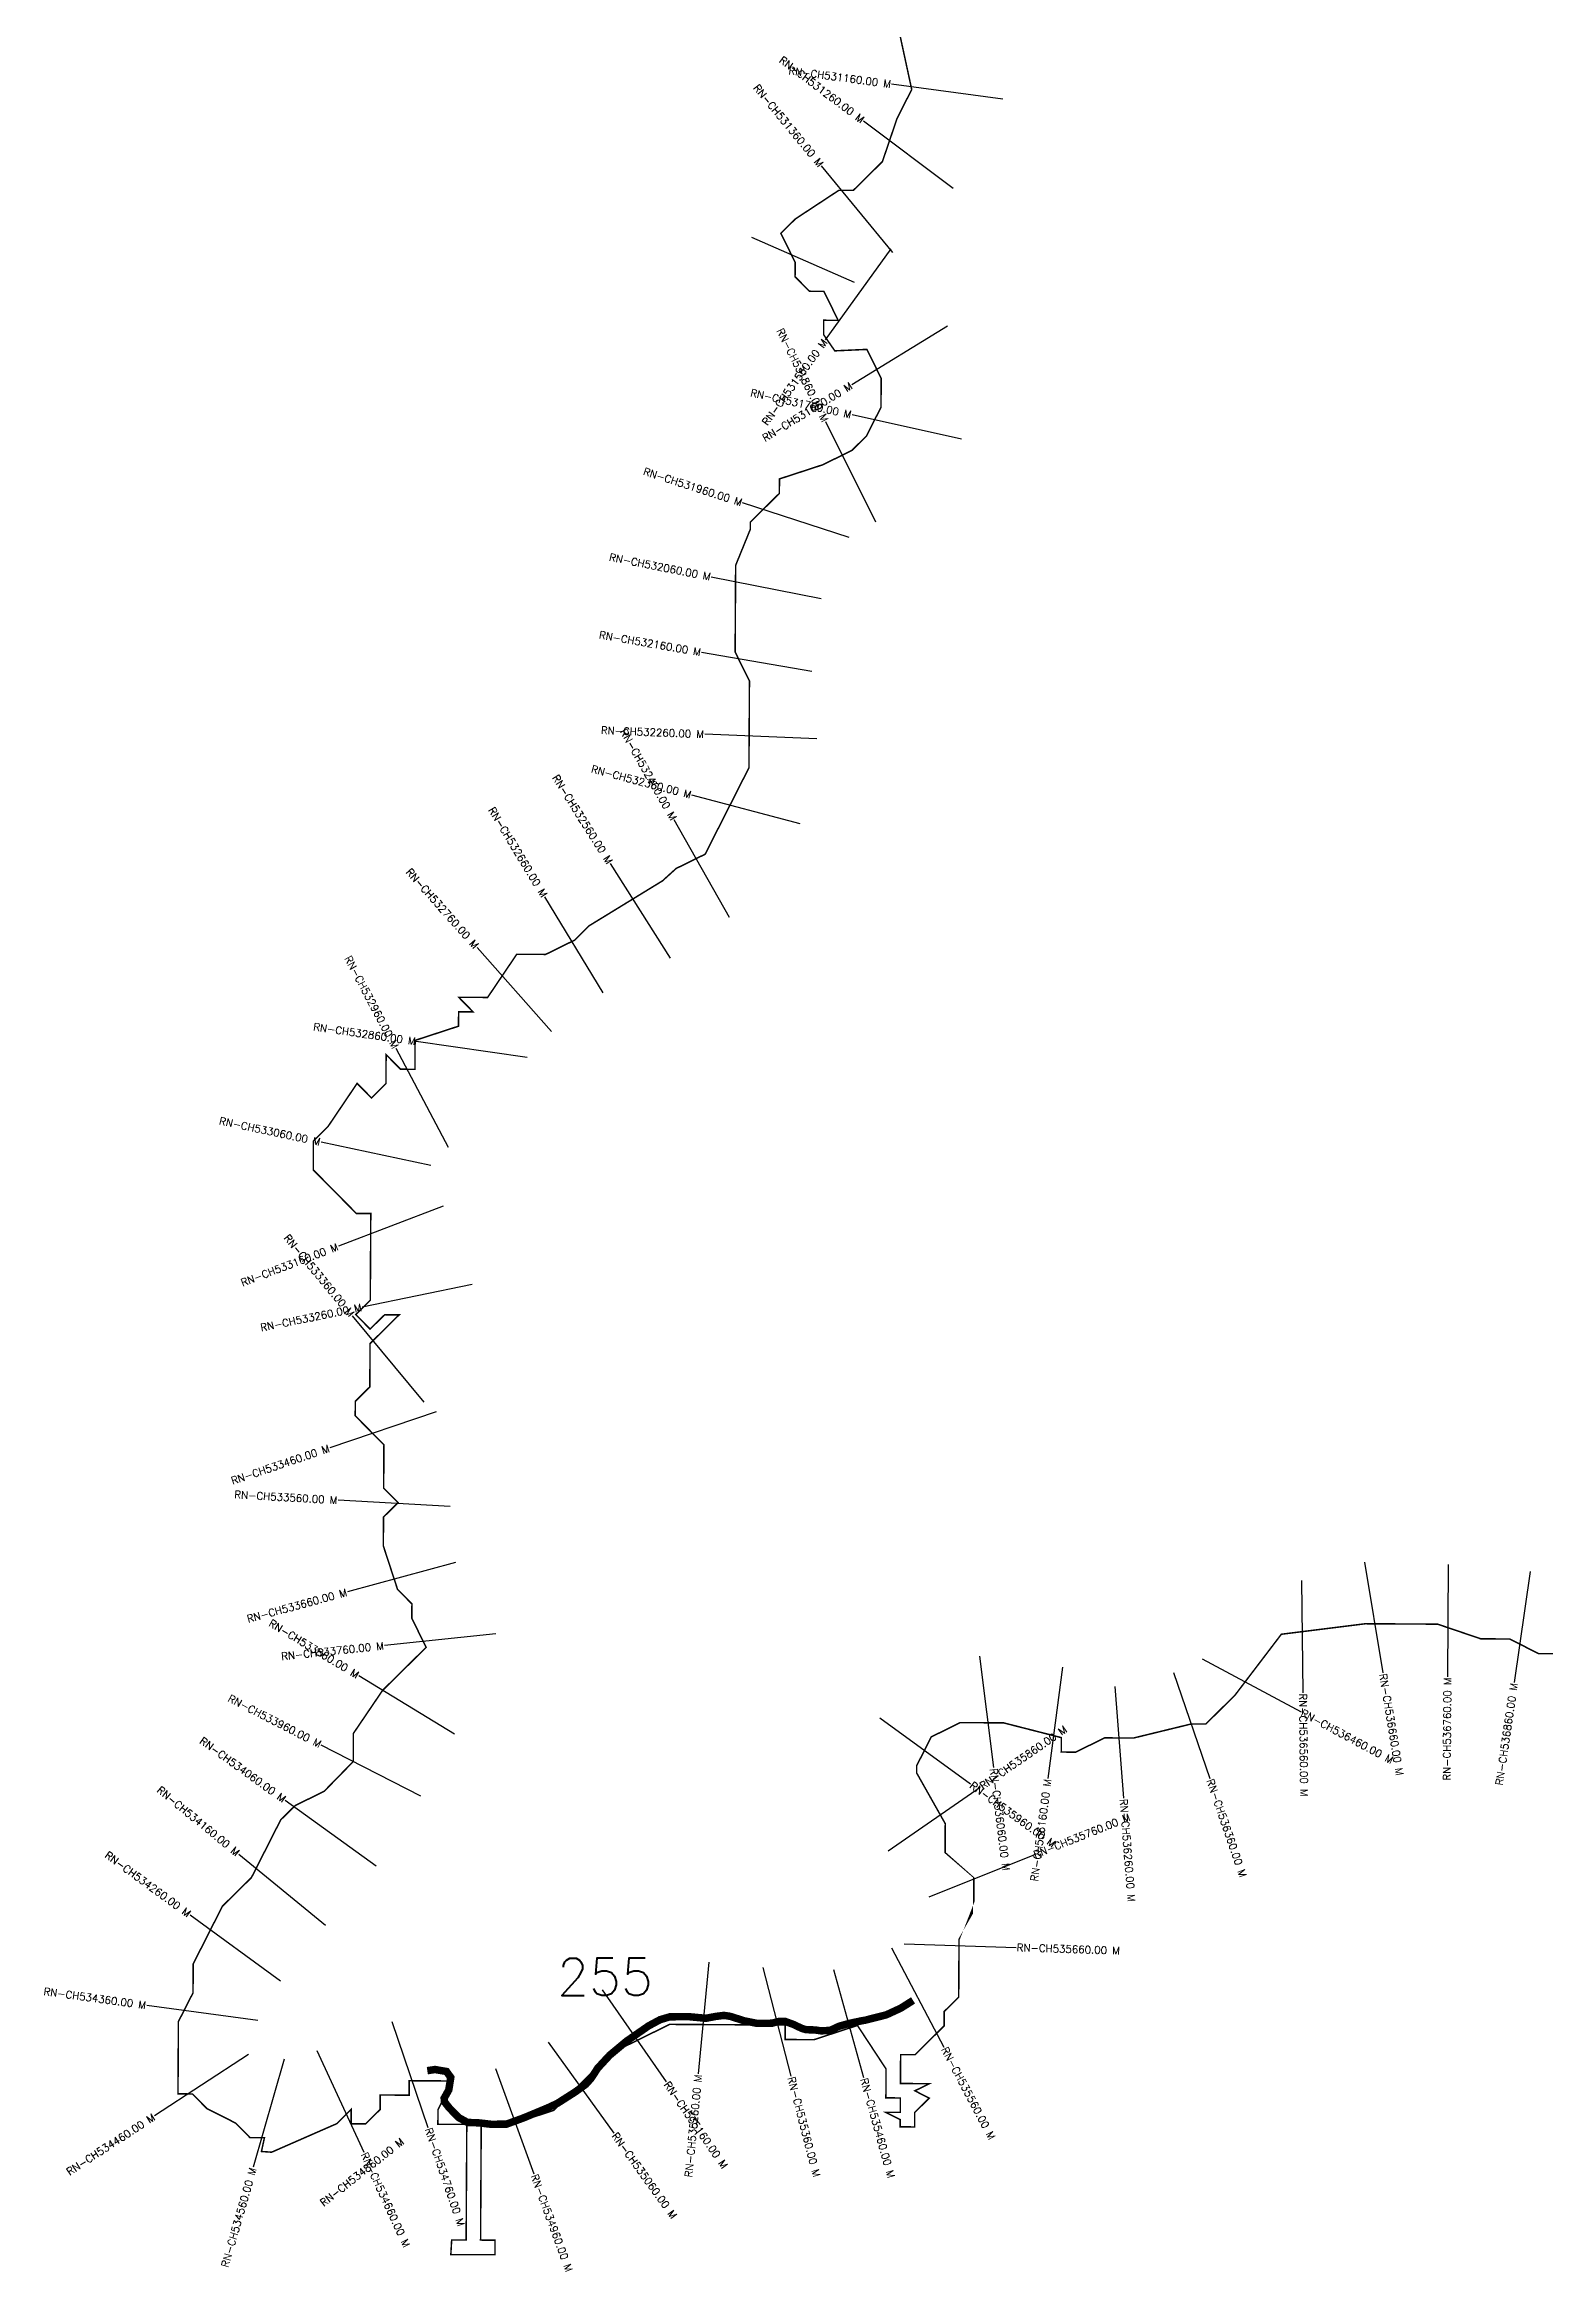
# Model space of a CAD drawing. Header units: metres. Extents: x 316348 to 324132, y 1868209 to 1873561.
# Drawn here: x 316348 to 318363, y 1868209 to 1871189 of the extents above; entities that cross this region are included whole.
import ezdxf
from ezdxf.enums import TextEntityAlignment as Align

# ---------------------------------------------------------------- set-up
doc = ezdxf.new("R2010")
doc.units = ezdxf.units.M
for name, color, linetype in [('ARTIFICIALLY PROTECTED', 4, 'Continuous'), ('CS', 134, 'Continuous'), ('CSMark', 6, 'Continuous')]:
    doc.layers.add(name, color=color, linetype=linetype)
doc.styles.get("Standard").update_dxf_attribs({"font": 'simplex.shx'})

msp = doc.modelspace()

# ---------------------------------------------------------------- linework, layer by layer
at = {"color": 6, "const_width": 2, "flags": 128}
msp.add_lwpolyline([(318366.4560564429, 1869035.627291142), (318347.1425753818, 1869035.736442457), (318308.5670939153, 1869055.326552373), (318269.8821333516, 1869055.545182785), (318211.9928430424, 1869075.186445575), (318115.3094408538, 1869075.732857716), (318002.9062187127, 1869061.684960099), (317940.7677038386, 1868980.032800712), (317901.8641128623, 1868941.566470561), (317882.5506318012, 1868941.675621876), (317805.0715593583, 1868922.79940164), (317766.4445972362, 1868923.017704271), (317727.650485357, 1868903.922853623), (317708.3370042959, 1868904.032004939), (317708.4461556114, 1868923.345485999), (317631.1853857994, 1868943.096227886), (317573.1869441747, 1868943.424009614), (317534.3928322955, 1868924.329158966), (317514.8607208217, 1868885.753349717), (317514.806145164, 1868876.096609187), (317553.1087483418, 1868808.222796619), (317552.8901179291, 1868769.537836055), (317591.2984496385, 1868730.634572861), (317591.2984496386, 1868691.897077443), (317571.5480355338, 1868653.43180149), (317571.1107747084, 1868576.061880363), (317551.6881423319, 1868556.857550617), (317551.5789910164, 1868537.544069556), (317512.67540004, 1868499.077739405), (317493.3619189789, 1868499.186890721), (317493.1432885663, 1868460.501930157), (317531.7702506883, 1868460.283627526), (317512.4021939695, 1868450.736038311), (317531.6610993728, 1868440.970146465), (317512.2381392146, 1868421.707818278), (317512.2381392146, 1868402.393720341), (317492.815506838, 1868402.503488532), (317492.8700824959, 1868412.160229063), (317473.5531786509, 1868421.92644869), (317492.9252768814, 1868421.92644869), (317493.0341372507, 1868441.188449096), (317473.6626577481, 1868441.297928193), (317473.8812881608, 1868479.982888757), (317435.5821077669, 1868538.199633013), (317377.4161886033, 1868519.15626302), (317338.7892264812, 1868519.374565651), (317338.7892264812, 1868538.746663881), (317184.2168617651, 1868539.620239023), (317106.628310225, 1868501.372539284), (317028.8791267138, 1868424.4395512), (316970.7715337735, 1868405.453851867), (316932.0865732098, 1868405.67248228), (316931.2123793413, 1868250.990638467), (316950.5258604018, 1868250.881487152), (316950.5260719181, 1868231.568007288), (316891.3966749475, 1868231.567359718), (316892.5274187771, 1868251.20926888), (316911.8995170075, 1868251.20926888), (316912.7730921492, 1868405.781633596), (316874.088131585, 1868406.000264008), (316874.1972829005, 1868425.31374507), (316893.7293943742, 1868463.889554318), (316835.7309527495, 1868464.217336046), (316835.621801434, 1868444.903854985), (316796.9368408703, 1868445.122485398), (316796.8273617731, 1868425.751005895), (316777.4047293966, 1868406.546676149), (316758.0912483355, 1868406.655827465), (316758.0912483355, 1868426.080032139), (316738.7197688328, 1868406.765306562), (316651.5324752038, 1868368.5718547), (316637.9412647667, 1868369.58116366), (316641.9852137705, 1868387.99790986), (316622.6137342678, 1868388.107388957), (316603.4094045222, 1868407.530021334), (316564.833595274, 1868427.062132808), (316545.6295933102, 1868446.542763626), (316526.2581138075, 1868446.652242723), (316526.8045259484, 1868543.335644912), (316546.394308082, 1868581.853127936), (316546.6129384947, 1868620.5380885), (316585.6771614422, 1868697.689706997), (316624.5804246368, 1868736.098038706), (316663.702646026, 1868813.249329421), (316683.1252784025, 1868832.453659166), (316721.9193902817, 1868851.548509815), (316760.8305947538, 1868891.361989153), (316760.8229812581, 1868928.699800529), (316800.0414994553, 1868986.524531462), (316858.3805773157, 1869044.150271638), (316839.2277282257, 1869082.944711299), (316839.3368795412, 1869102.25819236), (316820.1037144656, 1869121.709987848), (316801.0891798029, 1869179.8467439), (316801.3074824338, 1869218.473706022), (316820.7884410337, 1869237.735706428), (316801.5261128465, 1869257.158666586), (316801.8538945747, 1869315.157108211), (316763.4455628653, 1869354.060371405), (316763.5547141808, 1869373.373852466), (316782.977674339, 1869392.636180654), (316783.3054560672, 1869450.634622278), (316822.2090470436, 1869489.100952429), (316802.8375675409, 1869489.210431527), (316783.3570242978, 1869470.006515894), (316764.1815297526, 1869489.39998529), (316783.6332377954, 1869508.633063903), (316784.2888012513, 1869624.629947153), (316764.9753201907, 1869624.739098468), (316707.3046602941, 1869683.065321821), (316707.5232907068, 1869721.750282385), (316726.9459230833, 1869740.95461213), (316765.958993157, 1869798.792421784), (316785.2212347505, 1869779.369548942), (316804.5859552791, 1869798.574119153), (316804.80425791, 1869837.201081275), (316824.0665860972, 1869817.778121117), (316843.3800671583, 1869817.668969802), (316843.5986975709, 1869856.353930365), (316901.7062905112, 1869875.339629698), (316901.8154418266, 1869894.653110759), (316921.1869213294, 1869894.543631662), (316901.9249209239, 1869914.024590262), (316940.6098814876, 1869913.805959849), (316979.6226237795, 1869971.585771061), (317018.2495859016, 1869971.36746843), (317057.0436977808, 1869990.462319079), (317076.5246563807, 1870009.724319484), (317174.6854473306, 1870069.835038753), (317192.9584726739, 1870086.380678714), (317231.7525845531, 1870105.475529362), (317290.4069174159, 1870221.202629325), (317291.0624808723, 1870337.199512574), (317271.9096317823, 1870375.993952235), (317272.5651952387, 1870491.990835485), (317292.2097169209, 1870540.194058261), (317292.2644564695, 1870549.879798012), (317331.1100490043, 1870588.346455945), (317331.2192003198, 1870607.659937006), (317389.3267932601, 1870626.645636339), (317428.121232921, 1870645.798485429), (317447.6018637391, 1870665.002487393), (317467.1339752129, 1870703.578296641), (317467.3526056256, 1870742.263257205), (317448.2574271955, 1870780.999370642), (317405.2986517657, 1870779.048282949), (317390.3104662263, 1870800.698959655), (317390.4196175418, 1870820.012440716), (317409.7910970445, 1870819.902961619), (317390.6382479545, 1870858.69740128), (317371.3247668934, 1870858.806552595), (317352.1204371479, 1870878.229184972), (317352.2295884633, 1870897.542666033), (317333.0767393734, 1870936.337105694), (317352.5576979733, 1870955.599106099), (317410.774442229, 1870993.898286493), (317430.08792329, 1870993.789135178), (317468.9915142665, 1871032.255465329), (317488.6327770557, 1871090.144755638), (317508.222886971, 1871128.720237104), (317489.3720792814, 1871215.827214748)], dxfattribs=at)
at = {"layer": 'ARTIFICIALLY PROTECTED', "const_width": 10, "flags": 128}
msp.add_lwpolyline([(316859.9466806608, 1868477.66368422), (316870.1694473337, 1868479.221923153), (316885.5937909791, 1868476.579676794), (316891.322667167, 1868468.65243653), (316888.6786597079, 1868451.916873093), (316882.50892225, 1868440.906845015), (316882.8708925559, 1868436.03582977), (316889.3364711294, 1868427.804871507), (316901.9451034525, 1868414.934445385), (316913.6720132355, 1868408.431071188), (316929.2309355842, 1868407.817119787), (316945.3374540368, 1868405.951709894), (316965.7992177728, 1868406.090036904), (316988.7135623637, 1868414.462329286), (317021.133107969, 1868427.93317482), (317033.9412880248, 1868433.906796664), (317057.9287817599, 1868449.24204972), (317071.8228727336, 1868459.258729489), (317079.0286341763, 1868467.238092974), (317088.0152431176, 1868481.053753663), (317103.9152528701, 1868498.254416611), (317126.6694952102, 1868517.211732345), (317155.9299217674, 1868537.515731686), (317171.6663487851, 1868545.996279988), (317184.395637877, 1868549.706551195), (317208.6174841821, 1868550.059886491), (317232.6618258177, 1868547.762956471), (317245.746124248, 1868550.236804732), (317257.061176792, 1868551.650145918), (317265.1939070629, 1868550.413221788), (317284.1114961926, 1868544.406020561), (317301.1716671818, 1868541.002975648), (317321.1508038432, 1868541.179392704), (317331.4054690166, 1868543.829658021), (317338.1228025786, 1868543.829658021), (317350.3230581462, 1868539.412716221), (317360.9304123357, 1868534.289103828), (317366.9423678656, 1868532.522427345), (317378.7876140947, 1868532.168590864), (317387.0978490351, 1868530.932167918), (317399.2969444414, 1868531.638838512), (317410.9658461627, 1868537.115786201), (317424.9330272944, 1868541.002975648), (317439.9605957965, 1868544.182993317), (317445.9725513262, 1868545.242999207), (317474.215946299, 1868552.371603072), (317493.8953315408, 1868561.482389675), (317510.0037084931, 1868571.729409382)], dxfattribs=at)
at = {"layer": 'CS'}
for p, q in [((317630.0179975659, 1871115.746757029), (317481.3544142955, 1871135.725220664)), ((317563.5558109276, 1870996.091561867), (317443.7928240826, 1871086.406715535)), ((317482.976809218, 1870910.547260085), (317387.6978055535, 1871026.40023355)), ((317431.525836115, 1870870.458842535), (317294.2360836845, 1870930.886682788)), ((317480.3397361457, 1870915.447338716), (317392.5783775601, 1870793.800538761)), ((317556.1906711214, 1870811.92769817), (317428.1723875331, 1870733.752772094)), ((317459.994706867, 1870549.588957579), (317393.29026465, 1870683.941171511)), ((317574.8141233104, 1870660.82773501), (317428.3570762451, 1870693.236582026)), ((317424.6280852941, 1870529.39563697), (317281.8989938859, 1870575.53029277)), ((317387.1402338654, 1870447.32663468), (317239.9856830937, 1870476.404774015)), ((317374.742993212, 1870349.935799547), (317226.9477186074, 1870375.559163974)), ((317381.0568586953, 1870259.981125406), (317231.1745100497, 1870265.920954064)), ((317358.9920911587, 1870146.009651334), (317213.9997871596, 1870184.444424405)), ((317264.5394390025, 1870020.874515779), (317190.4404621968, 1870151.294382503)), ((317185.2243495103, 1869966.166426355), (317105.0562252494, 1870092.946045586)), ((317095.1104883341, 1869920.15389958), (317017.3937056016, 1870048.450827376)), ((317026.2115894715, 1869868.400419469), (316926.5836080379, 1869980.535451085)), ((316993.6264874915, 1869833.250820791), (316845.1837241746, 1869854.808789592)), ((316888.5046200659, 1869713.138623393), (316818.2228790746, 1869845.654572936)), ((316864.482633262, 1869689.085014972), (316717.7345373867, 1869720.14940547)), ((316881.1148305117, 1869634.420347651), (316740.9300547858, 1869581.051549138)), ((316919.856949259, 1869529.513418318), (316772.8878811233, 1869499.51186817)), ((316855.6338449502, 1869372.317460941), (316759.8474956507, 1869487.751317707)), ((316871.6371697584, 1869359.221722366), (316729.5632155992, 1869311.107363287)), ((316890.3498257056, 1869232.707077144), (316740.5791135122, 1869240.9976603)), ((316897.6675689621, 1869157.883775589), (316752.9587742713, 1869118.394983012)), ((318029.8886386373, 1869133.429720453), (318031.760050441, 1868983.441394848)), ((318114.0480558276, 1869157.968585778), (318138.6922289889, 1869010.006885567)), ((318226.236996109, 1869154.847150375), (318225.2149208083, 1869004.850632542)), ((318336.0908017036, 1869145.711488655), (318314.4127361698, 1868997.286216296)), ((316951.8197463216, 1869062.238977802), (316802.6456549828, 1869046.519866084)), ((317598.984481459, 1869032.157851751), (317617.5781986595, 1868883.314734071)), ((317710.2274291372, 1869017.523767785), (317690.4155961216, 1868868.83788657)), ((317897.1405698948, 1869028.885288373), (318029.3128945844, 1868957.959435639)), ((316896.4300321016, 1868928.146779729), (316768.1270336192, 1869005.853539926)), ((317779.8680566692, 1868991.867652822), (317791.5964067356, 1868842.32686974)), ((317858.4797562649, 1869010.414400751), (317907.0793683282, 1868868.505705784)), ((317465.7372268963, 1868949.959235614), (317586.960556569, 1868861.613865939)), ((316851.425872154, 1868844.834607621), (316717.9941007485, 1868913.361699925)), ((316791.3574314931, 1868751.379706698), (316669.8027377961, 1868839.268593597)), ((317476.5040420765, 1868771.670771336), (317599.938414339, 1868856.899614717)), ((316723.6120227226, 1868671.920238705), (316607.6930790503, 1868767.118970303)), ((317531.6826441112, 1868710.102895118), (317670.9405531144, 1868765.845471126)), ((316663.6157342838, 1868597.312712979), (316542.5056435143, 1868685.813254863)), ((317481.1694381491, 1868641.87891883), (317551.3150012437, 1868509.290834983)), ((317497.9198386695, 1868647.265480696), (317647.8469092539, 1868642.588568684)), ((317236.8762024883, 1868622.701800963), (317222.6118028386, 1868473.381584975)), ((317309.0634917812, 1868615.519769833), (317346.59697658, 1868470.291544206)), ((317403.5799418553, 1868612.910649932), (317443.7977573716, 1868468.402770164)), ((317093.9330863956, 1868585.783580618), (317179.4477245047, 1868462.547032999)), ((316632.9567202319, 1868544.751079269), (316484.3434916576, 1868565.100730193)), ((316812.4175990273, 1868543.672813615), (316860.8223770166, 1868401.697542995)), ((317021.8546428481, 1868515.693431293), (317109.5749348626, 1868394.017014642)), ((316620.5656276434, 1868499.234671285), (316494.9501547428, 1868417.254472652)), ((316668.3332840689, 1868492.862721283), (316627.0029525088, 1868348.669088646)), ((316712.0895552885, 1868504.711066982), (316774.7756771508, 1868368.43762817)), ((316951.0540498329, 1868480.551932441), (317002.5316021798, 1868339.661685779))]:
    msp.add_line(p, q, dxfattribs=at)

# ---------------------------------------------------------------- texts
at = {"insert": (317033.4210194249, 1868628.124914603), "char_height": 50, "attachment_point": 1}
msp.add_mtext_dynamic_manual_height_columns('255', width=84.3741295307409, gutter_width=1, heights=[74.18822369209585], dxfattribs=at)
at = {"layer": 'CSMark'}
for s, rotation, p in [('RN-CH531260.00 M', 322.9794788998647, (317442.9944041703, 1871087.008816559)), ('RN-CH531160.00 M', 352.3460446559869, (317480.3633237404, 1871135.858410421)), ('RN-CH531360.00 M', 309.4343269262495, (317387.0626121957, 1871027.172586707)), ('RN-CH531860.00 M', 296.4039085799363, (317392.8455683686, 1870684.836852937)), ('RN-CH531560.00 M', 54.19166026201405, (317391.9933018362, 1870792.989560095)), ('RN-CH531760.00 M', 347.5223372523316, (317427.3806959313, 1870693.452641006)), ('RN-CH531660.00 M', 31.41050868716568, (317427.3189323092, 1870733.23160592)), ('RN-CH531960.00 M', 342.0874906172422, (317280.9474666098, 1870575.837857142)), ('RN-CH532060.00 M', 348.8221994449891, (317239.0046527552, 1870476.598628277)), ('RN-CH532160.00 M', 350.1643597223745, (317225.9624167767, 1870375.729986404)), ('RN-CH532260.00 M', 357.7305592086574, (317230.175294392, 1870265.960552922)), ('RN-CH532460.00 M', 299.6033812931333, (317189.9464690181, 1870152.163848281)), ('RN-CH532560.00 M', 302.3069015775377, (317104.5217710876, 1870093.791243048)), ('RN-CH532360.00 M', 345.1534114402188, (317213.0331717996, 1870184.700656226)), ('RN-CH532660.00 M', 301.2056854779797, (317016.8755937167, 1870049.306140228)), ('RN-CH532760.00 M', 311.6199494091791, (316925.9194214949, 1869981.283017962)), ('RN-CH532960.00 M', 297.9398868248431, (316817.7543341347, 1869846.5380126)), ('RN-CH532860.00 M', 351.7368477928486, (316844.1941057525, 1869854.952509384)), ('RN-CH533060.00 M', 348.0477792250734, (316716.7562167476, 1869720.356501406)), ('RN-CH533160.00 M', 20.8419914250909, (316739.9954896143, 1869580.695757148)), ('RN-CH533360.00 M', 309.6856920125072, (316759.2089199887, 1869488.520876752)), ('RN-CH533260.00 M', 11.53756335641036, (316771.9080873357, 1869499.311857835)), ('RN-CH533460.00 M', 18.70903749212271, (316728.6160559048, 1869310.786600894)), ('RN-CH533560.00 M', 356.8316159569983, (316739.5806420975, 1869241.052930854)), ('RN-CH533660.00 M', 15.26350518865314, (316751.9940489734, 1869118.131724395)), ('RN-CH533860.00 M', 328.7987903530462, (316767.2716802959, 1869006.371584994)), ('RN-CH533760.00 M', 6.01530265348579, (316801.6511610405, 1869046.415072005)), ('RN-CH536760.00 M', 89.60959297180726, (318225.208106973, 1869003.850655756)), ('RN-CH536860.00 M', 81.69049025557916, (318314.2682157329, 1868996.296714481)), ('RN-CH533960.00 M', 332.8161452649666, (316717.1045556058, 1868913.818547207)), ('RN-CH534060.00 M', 324.1315715404441, (316668.9923731714, 1868839.854519509)), ('RN-CH536160.00 M', 82.41026020956757, (317690.2835172348, 1868867.846647362)), ('RN-CH534160.00 M', 320.605360801955, (316606.9202860925, 1868767.753628514)), ('RN-CH534260.00 M', 323.8427354402886, (316541.6982429091, 1868686.403258476)), ('RN-CH534360.00 M', 352.2029628335914, (316483.3527368004, 1868565.236394532)), ('RN-CH535260.00 M', 84.54315491190047, (317222.516706841, 1868472.386116869)), ('RN-CH534460.00 M', 33.12959926940938, (316494.1127182568, 1868416.707937994)), ('RN-CH534860.00 M', 38.15032705467635, (316826.7159431109, 1868384.491760619)), ('RN-CH534560.00 M', 74.00606839335587, (316626.7274169651, 1868347.707797762))]:
    msp.add_text(s, height=10, rotation=rotation, dxfattribs=at).set_placement(p, align=Align.MIDDLE_RIGHT)
for s, rotation, p in [('RN-CH536660.00 M', 279.4562522891579, (318138.8565234767, 1869009.020474233)), ('RN-CH536560.00 M', 270.7148451992472, (318031.7725265197, 1868982.441472678)), ('RN-CH536460.00 M', 331.7812582716676, (318030.1940434157, 1868957.48659662)), ('RN-CH535860.00 M', 34.62426454250268, (317600.761310154, 1868857.467807007)), ('RN-CH535960.00 M', 323.9161112993585, (317587.7687121002, 1868861.024896808)), ('RN-CH536060.00 M', 277.1205922083062, (317617.7021567741, 1868882.32244662)), ('RN-CH536360.00 M', 288.9048446729475, (317907.4033657419, 1868867.559647818)), ('RN-CH536260.00 M', 274.4844769926119, (317791.674595736, 1868841.329931186)), ('RN-CH535760.00 M', 21.81538717447291, (317671.8689391744, 1868766.2170883)), ('RN-CH535660.00 M', 358.2132616257881, (317648.8464230578, 1868642.557389271)), ('RN-CH535560.00 M', 297.8810237591591, (317551.7826383309, 1868508.406914424)), ('RN-CH535160.00 M', 304.7570310994404, (317180.0178220922, 1868461.725456015)), ('RN-CH535360.00 M', 284.490722293678, (317346.847199812, 1868469.323356035)), ('RN-CH535460.00 M', 285.552353328057, (317444.0658761417, 1868467.439384299)), ('RN-CH534760.00 M', 288.8261986784735, (316861.1450755365, 1868400.75104119)), ('RN-CH535060.00 M', 305.7889996913157, (317110.1597368093, 1868393.205838531)), ('RN-CH534660.00 M', 294.7025482167389, (316775.1935846299, 1868367.529138577)), ('RN-CH534960.00 M', 290.0709603521619, (317002.8747858621, 1868338.722417468))]:
    msp.add_text(s, height=10, rotation=rotation, dxfattribs=at).set_placement(p, align=Align.MIDDLE_LEFT)

doc.saveas('drawing.dxf')
